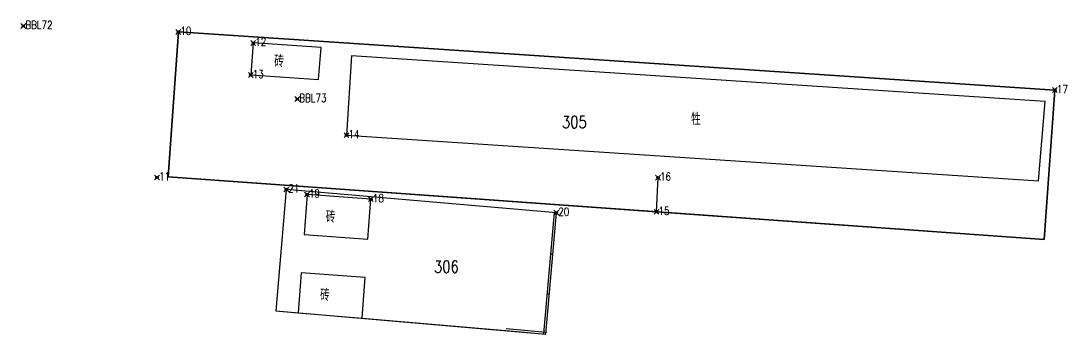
# Model space of a CAD drawing. Extents: x 499223 to 500082, y 4357473 to 4358121.
# Drawn here: x 499926.7 to 500057.4, y 4357806.7 to 4357845.8 of the extents above; entities that cross this region are included whole.
import ezdxf
from ezdxf.enums import TextEntityAlignment as Align

# ---------------------------------------------------------------- set-up
doc = ezdxf.new("R2010")
doc.units = 0
doc.header["$LTSCALE"] = 0.5
doc.header["$PDMODE"] = 35
doc.header["$PDSIZE"] = 0.3
for name, color, linetype in [('CLD', 1, 'CONTINUOUS'), ('DLDW', 11, 'CONTINUOUS'), ('JMD', 6, 'CONTINUOUS'), ('QSJX', 7, 'CONTINUOUS'), ('YBH', 3, 'CONTINUOUS')]:
    doc.layers.add(name, color=color, linetype=linetype)
doc.styles.add('HZ', font='rs.shx', dxfattribs={"width": 0.8, "bigfont": 'hztxt.shx'})
doc.linetypes.add('445', pattern='A,8,-0.5,[147,AAA.SHX,S=1,R=0,X=0,Y=0],-1.5', length=10)
doc.linetypes.add('447', pattern='A,8,-1,[148,AAA.SHX,S=1,R=0,X=0,Y=0],-1', length=10)

msp = doc.modelspace()

# ---------------------------------------------------------------- linework, layer by layer
at = {"layer": 'CLD', "linetype": 'Continuous'}
for p in [(499927.01, 4357845.17), (499946.38, 4357844.42, -0.37), (499955.73, 4357843.05, -0.07), (499955.42, 4357839.05, -1.27), (499961.23, 4357836.06), (500055.87, 4357837.17, 0.81), (499967.38, 4357831.54, -0.79), (499943.71, 4357826.27, -0.84), (500006.29, 4357826.24, 1), (499959.86, 4357824.77, 0.52), (499962.45, 4357824.14, -0.22), (499970.42, 4357823.55, 0.28), (499993.59, 4357821.87, 0), (500006.1, 4357821.98, 0.93)]:
    msp.add_point(p, dxfattribs=at)
at = {"layer": 'DLDW', "linetype": 'Continuous', "flags": 128}
msp.add_lwpolyline([(499967.99, 4357841.43), (499967.38, 4357831.54), (500053.8, 4357825.86), (500054.65, 4357835.75), (499967.99, 4357841.43)], close=True, dxfattribs=at)
at = {"layer": 'JMD', "linetype": 'Continuous'}
for p, q in [((499993.57, 4357821.67), (499993.32, 4357821.69)), ((499993.14, 4357816.69), (499992.89, 4357816.71)), ((499992.71, 4357811.7), (499992.46, 4357811.73)), ((499992.28, 4357806.72), (499992.3, 4357806.97))]:
    msp.add_line(p, q, dxfattribs=at)
at = {"layer": 'JMD', "linetype": '447', "flags": 128}
msp.add_lwpolyline([(500055.87, 4357837.17), (499946.38, 4357844.42), (499945.09, 4357826.34), (500006.1, 4357821.98), (500054.54, 4357818.52), (500055.87, 4357837.17)], close=True, dxfattribs=at)
at = {"layer": 'JMD', "linetype": 'Continuous', "flags": 128}
for points in [[(499964.21, 4357842.49), (499955.73, 4357843.05), (499955.42, 4357839.05), (499963.9, 4357838.48)], [(499962.45, 4357824.14), (499962.08, 4357819.16), (499970.05, 4357818.57), (499970.42, 4357823.55)], [(499961.73, 4357814.37), (499961.36, 4357809.39), (499969.33, 4357808.7), (499969.7, 4357813.79)]]:
    msp.add_lwpolyline(points, close=True, dxfattribs=at)
at = {"layer": 'JMD', "linetype": '447', "flags": 128}
msp.add_lwpolyline([(500006.1, 4357821.98), (500006.29, 4357826.24)], dxfattribs=at)
at = {"layer": 'JMD', "linetype": '445', "flags": 128}
for points in [[(499993.59, 4357821.87), (499959.86, 4357824.77), (499958.55, 4357809.63), (499961.36, 4357809.39)], [(499969.33, 4357808.7), (499987.3, 4357807.15)]]:
    msp.add_lwpolyline(points, dxfattribs=at)
at = {"layer": 'JMD', "linetype": 'Continuous', "flags": 128}
for points in [[(499992.03, 4357806.74), (499993.34, 4357821.89)], [(499987.32, 4357807.4), (499992.3, 4357806.97)]]:
    msp.add_lwpolyline(points, dxfattribs=at)
at = {"layer": 'JMD', "color": 7, "linetype": 'Continuous', "flags": 128}
for points in [[(499992.28, 4357806.72), (499993.59, 4357821.87)], [(499987.3, 4357807.15), (499992.28, 4357806.72)]]:
    msp.add_lwpolyline(points, dxfattribs=at)
at = {"layer": 'QSJX', "linetype": 'Continuous', "elevation": -0.37, "flags": 128}
msp.add_lwpolyline([(499946.38, 4357844.42), (500055.87, 4357837.17), (500054.54, 4357818.52), (499945.09, 4357826.34)], close=True, dxfattribs=at)
at = {"layer": 'QSJX', "linetype": 'Continuous', "elevation": 0.52, "flags": 128}
msp.add_lwpolyline([(499959.86, 4357824.77), (499958.55, 4357809.63), (499992.28, 4357806.72), (499993.59, 4357821.87), (499959.86, 4357824.77)], dxfattribs=at)

# ---------------------------------------------------------------- texts
at = {"layer": 'CLD', "linetype": 'Continuous', "style": 'HZ', "width": 0.8}
for s, p in [('BBL72', (499927.26, 4357844.79)), ('10', (499946.63, 4357844.05, -0.37)), ('12', (499955.98, 4357842.68, -0.07)), ('13', (499955.67, 4357838.67, -1.27)), ('17', (500056.12, 4357836.8, 0.81)), ('BBL73', (499961.48, 4357835.68)), ('14', (499967.63, 4357831.17, -0.79)), ('11', (499943.96, 4357825.9, -0.84)), ('16', (500006.54, 4357825.87, 1)), ('21', (499960.11, 4357824.4, 0.52)), ('19', (499962.7, 4357823.77, -0.22)), ('18', (499970.67, 4357823.18, 0.28)), ('20', (499993.84, 4357821.49, 0)), ('15', (500006.35, 4357821.6, 0.93))]:
    msp.add_text(s, height=1, dxfattribs=at).set_placement(p)
at = {"layer": 'DLDW', "linetype": 'Continuous', "style": 'HZ', "width": 0.8}
msp.add_text('牲', height=1.5, dxfattribs=at).set_placement((500011.02, 4357833.65), align=Align.MIDDLE)
at = {"layer": 'JMD', "linetype": 'Continuous', "style": 'HZ', "width": 0.8}
for p in [(499959.56, 4357840.77), (499966, 4357821.36), (499965.28, 4357811.59)]:
    msp.add_text('砖', height=1.5, dxfattribs=at).set_placement(p, align=Align.MIDDLE_RIGHT)
at = {"layer": 'YBH', "linetype": 'Continuous', "style": 'HZ', "width": 0.8}
for s, p in [('305', (499995.84, 4357833.18)), ('306', (499979.86, 4357815.13))]:
    msp.add_text(s, height=1.5, dxfattribs=at).set_placement(p, align=Align.MIDDLE)

doc.saveas('drawing.dxf')
